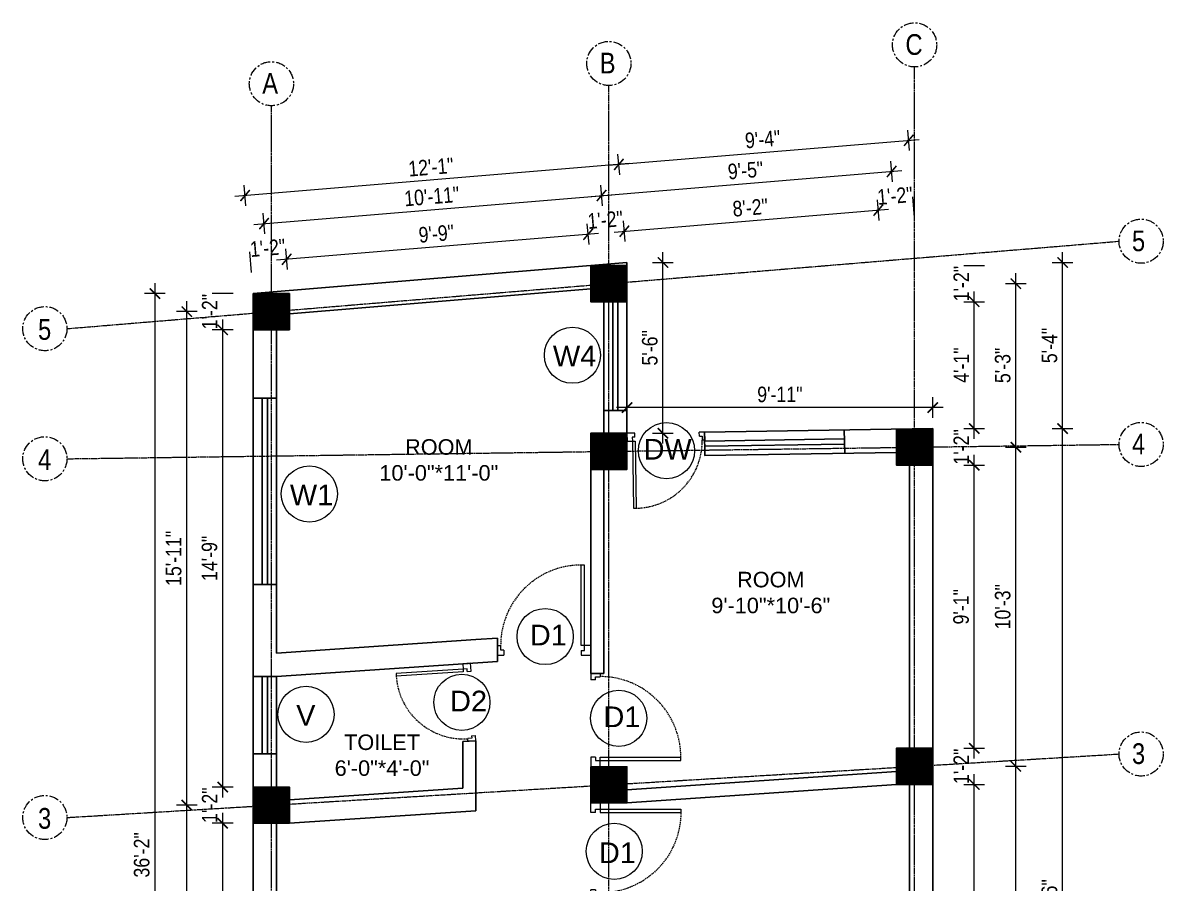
# Model space of a CAD drawing. Header units: inches. Extents: x -10117506 to -5032697, y -6529230 to -3253155.
# Drawn here: x -5058073.2 to -5057632.5, y -3253729.7 to -3253397.1 of the extents above; entities that cross this region are included whole.
import ezdxf

# ---------------------------------------------------------------- set-up
doc = ezdxf.new("R2010")
doc.units = ezdxf.units.IN
doc.header["$LTSCALE"] = 2
doc.header["$MEASUREMENT"] = 0
doc.header["$PDMODE"] = 34
doc.linetypes.add('CENTER', pattern=[2, 1.25, -0.25, 0.25, -0.25])
doc.linetypes.add('HIDDEN', pattern=[0.375, 0.25, -0.125])
doc.layers.get('0').update_dxf_attribs({"linetype": 'CONTINUOUS'})
doc.layers.get('DEFPOINTS').update_dxf_attribs({"color": 141, "linetype": 'CONTINUOUS'})
doc.layers.add('A-Hatch', color=7, linetype='CONTINUOUS')
for name, color, linetype, lineweight in [('Annotate-Lite.w', 177, 'CONTINUOUS', 9), ('Annotations-Bold.w', 177, 'CONTINUOUS', 13), ('DIM 1-100', 4, 'CONTINUOUS', 13), ('Door-Window.w', 4, 'CONTINUOUS', 15), ('TEXT', 181, 'CONTINUOUS', 25)]:
    doc.layers.add(name, color=color, linetype=linetype, lineweight=lineweight)
doc.styles.add('ARAIL', font='ARIALN.TTF')
doc.styles.add('arial.', font='arial.ttf')
doc.styles.add('gaurav', font='arial.ttf')
doc.styles.get("Standard").update_dxf_attribs({"font": 'ARIALN.TTF'})
doc.dimstyles.new('1 by 96', dxfattribs={"dimtxt": 6, "dimasz": 4, "dimexe": 4, "dimexo": 4, "dimgap": 2, "dimtad": 1, "dimdec": 0, "dimzin": 0, "dimdsep": 46, "dimlunit": 4, "dimtxsty": 'Standard', "dimblk": 'ARCHTICK', "dimcen": 0, "dimdle": 4, "dimadec": 0, "dimazin": 0, "dimtfac": 1, "dimtdec": 0, "dimtix": 1, "dimtofl": 0, "dimtmove": 1, "dimatfit": 3, "dimldrblk": 'ARCHTICK', "dimfxl": 4, "dimfxlon": 1, "dimtolj": 1, "dimtzin": 0, "dimlwd": -1, "dimlwe": -1, "dimarcsym": 0})

# ---------------------------------------------------------------- blocks, each defined once
blk = doc.blocks.new('3-0')
at = {"ltscale": 3}
for p, q in [((11063.05, 10097.68), (11065.97, 10099.9)), ((11065.97, 10099.9), (11066.71, 10098.92)), ((11063.05, 10097.68), (11064.53, 10095.73)), ((11065.99, 10096.84), (11064.53, 10095.73)), ((11065.25, 10097.81), (11066.71, 10098.92)), ((11065.99, 10096.84), (11065.25, 10097.81)), ((11085.5, 10074.13), (11110.32, 10092.96)), ((11086.24, 10073.15), (11111.05, 10091.97)), ((11111.05, 10091.97), (11110.32, 10092.96)), ((11084.04, 10073.02), (11082.57, 10071.91)), ((11084.04, 10073.02), (11084.78, 10072.04)), ((11084.78, 10072.04), (11086.24, 10073.15)), ((11086.24, 10073.15), (11085.5, 10074.13)), ((11087.72, 10071.2), (11086.24, 10073.15)), ((11082.57, 10071.91), (11084.79, 10068.98)), ((11084.79, 10068.98), (11087.72, 10071.2))]:
    blk.add_line(p, q, dxfattribs=at)
at = {"layer": 'Door-Window.w', "color": 9, "linetype": 'HIDDEN', "lineweight": 18}
blk.add_arc((11085.5, 10074.13), 31.16, 37.1906, 127.1465, dxfattribs=at)
blk = doc.blocks.new('_ArchTick')
at = {"color": 0, "linetype": 'ByBlock', "const_width": 0.15}
blk.add_lwpolyline([(-0.5, -0.5), (0.5, 0.5)], dxfattribs=at)
blk = doc.blocks.new('*D2026')
at = {"layer": 'DEFPOINTS', "color": 0, "ltscale": 0.5, "transparency": 16777216}
for p in [(-5057987.33, -3253463.88), (-5057839.75, -3253489.78), (-5057984.18, -3253501.79)]:
    blk.add_point(p, dxfattribs=at)
at = {"layer": 'DIM 1-100', "color": 0, "ltscale": 0.5, "transparency": 16777216}
for p, q in [((-5057842.57, -3253455.86), (-5057843.24, -3253447.89)), ((-5057838.92, -3253451.54), (-5057991.31, -3253464.21)), ((-5057987, -3253467.86), (-5057987.66, -3253459.89))]:
    blk.add_line(p, q, dxfattribs=at)
at = {"layer": 'DIM 1-100', "color": 0, "ltscale": 0.5, "transparency": 16777216, "xscale": 4, "yscale": 4, "zscale": 4}
for p, rotation in [((-5057842.9, -3253451.87), 4.751526985374808), ((-5057987.33, -3253463.88), 184.7515269853748)]:
    blk.add_blockref('_ArchTick', p, dxfattribs=dict(at, rotation=rotation))
at = {"layer": 'DIM 1-100', "color": 0, "ltscale": 0.5, "transparency": 16777216, "insert": (-5057915.53, -3253452.88), "char_height": 6, "attachment_point": 5, "rotation": 4.7515}
blk.add_mtext('\\A1;12\'-1"', dxfattribs=at)
blk = doc.blocks.new('*D2027')
at = {"layer": 'DEFPOINTS', "color": 0, "ltscale": 0.5, "transparency": 16777216}
for p in [(-5057840.76, -3253477.7), (-5057839.75, -3253489.78), (-5057853.75, -3253490.95)]:
    blk.add_point(p, dxfattribs=at)
at = {"layer": 'DIM 1-100', "color": 0, "ltscale": 0.5, "transparency": 16777216}
for p, q in [((-5057854.43, -3253482.85), (-5057855.09, -3253474.88)), ((-5057840.43, -3253481.69), (-5057841.09, -3253473.72))]:
    blk.add_line(p, q, dxfattribs=at)
at = {"layer": 'DIM 1-100', "color": 0, "ltscale": 0.5, "transparency": 16777216, "insert": (-5057848.17, -3253473.29), "char_height": 6, "attachment_point": 5, "rotation": 4.7515}
blk.add_mtext('\\A1;1\'-2"', dxfattribs=at)
blk = doc.blocks.new('*D2028')
at = {"layer": 'DEFPOINTS', "color": 0, "ltscale": 0.5, "transparency": 16777216}
for p in [(-5057971.28, -3253488.55), (-5057853.75, -3253490.95), (-5057970.18, -3253501.79)]:
    blk.add_point(p, dxfattribs=at)
at = {"layer": 'DIM 1-100', "color": 0, "ltscale": 0.5, "transparency": 16777216}
for p, q in [((-5057854.43, -3253482.85), (-5057855.09, -3253474.88)), ((-5057850.77, -3253478.53), (-5057975.26, -3253488.88)), ((-5057970.95, -3253492.54), (-5057971.61, -3253484.56))]:
    blk.add_line(p, q, dxfattribs=at)
at = {"layer": 'DIM 1-100', "color": 0, "ltscale": 0.5, "transparency": 16777216, "xscale": 4, "yscale": 4, "zscale": 4}
for p, rotation in [((-5057854.76, -3253478.87), 4.751526985445791), ((-5057971.28, -3253488.55), 184.7515269854458)]:
    blk.add_blockref('_ArchTick', p, dxfattribs=dict(at, rotation=rotation))
at = {"layer": 'DIM 1-100', "color": 0, "ltscale": 0.5, "transparency": 16777216, "insert": (-5057913.44, -3253478.66), "char_height": 6, "attachment_point": 5, "rotation": 4.7515}
blk.add_mtext('\\A1;9\'-9"', dxfattribs=at)
blk = doc.blocks.new('*D2029')
at = {"layer": 'DEFPOINTS', "color": 0, "ltscale": 0.5, "transparency": 16777216}
for p in [(-5057985.18, -3253489.71), (-5057984.18, -3253501.79), (-5057970.18, -3253501.79)]:
    blk.add_point(p, dxfattribs=at)
at = {"layer": 'DIM 1-100', "color": 0, "ltscale": 0.5, "transparency": 16777216}
for p, q in [((-5057970.95, -3253492.54), (-5057971.61, -3253484.56)), ((-5057984.85, -3253493.69), (-5057985.51, -3253485.72))]:
    blk.add_line(p, q, dxfattribs=at)
at = {"layer": 'DIM 1-100', "color": 0, "ltscale": 0.5, "transparency": 16777216, "insert": (-5057978.64, -3253484.13), "char_height": 6, "attachment_point": 5, "rotation": 4.7515}
blk.add_mtext('\\A1;1\'-2"', dxfattribs=at)
blk = doc.blocks.new('*D2030')
at = {"layer": 'DEFPOINTS', "color": 0, "ltscale": 0.5, "transparency": 16777216}
for p in [(-5057849.58, -3253463.9), (-5057846.75, -3253497.95), (-5057977.18, -3253508.79)]:
    blk.add_point(p, dxfattribs=at)
at = {"layer": 'DIM 1-100', "color": 0, "ltscale": 0.5, "transparency": 16777216}
for p, q in [((-5057849.25, -3253467.89), (-5057849.91, -3253459.91)), ((-5057983.99, -3253475.07), (-5057845.6, -3253463.57)), ((-5057979.68, -3253478.73), (-5057980.34, -3253470.75))]:
    blk.add_line(p, q, dxfattribs=at)
at = {"layer": 'DIM 1-100', "color": 0, "ltscale": 0.5, "transparency": 16777216, "xscale": 4, "yscale": 4, "zscale": 4}
for p, rotation in [((-5057849.58, -3253463.9), 4.751526985461142), ((-5057980.01, -3253474.74), 184.7515269854611)]:
    blk.add_blockref('_ArchTick', p, dxfattribs=dict(at, rotation=rotation))
at = {"layer": 'DIM 1-100', "color": 0, "ltscale": 0.5, "transparency": 16777216, "insert": (-5057915.21, -3253464.27), "char_height": 6, "attachment_point": 5, "rotation": 4.7515}
blk.add_mtext('\\A1;10\'-11"', dxfattribs=at)
blk = doc.blocks.new('*D2031')
at = {"layer": 'DEFPOINTS', "color": 0, "ltscale": 0.5, "transparency": 16777216}
for p in [(-5057984.18, -3253501.79), (-5057996.01, -3253515.79), (-5057984.18, -3253515.79)]:
    blk.add_point(p, dxfattribs=at)
at = {"layer": 'DIM 1-100', "color": 0, "ltscale": 0.5, "transparency": 16777216}
for p, q in [((-5057992.01, -3253501.79), (-5058000.01, -3253501.79)), ((-5057992.01, -3253515.79), (-5058000.01, -3253515.79))]:
    blk.add_line(p, q, dxfattribs=at)
at = {"layer": 'DIM 1-100', "color": 0, "ltscale": 0.5, "transparency": 16777216, "insert": (-5058001.02, -3253508.79), "char_height": 6, "attachment_point": 5, "rotation": 90}
blk.add_mtext('\\A1;1\'-2"', dxfattribs=at)
blk = doc.blocks.new('*D2032')
at = {"layer": 'DEFPOINTS', "color": 0, "ltscale": 0.5, "transparency": 16777216}
for p in [(-5057984.18, -3253515.79), (-5057996.01, -3253692.58), (-5057984.18, -3253692.58)]:
    blk.add_point(p, dxfattribs=at)
at = {"layer": 'DIM 1-100', "color": 0, "ltscale": 0.5, "transparency": 16777216}
for p, q in [((-5057996.01, -3253511.79), (-5057996.01, -3253696.58)), ((-5057992.01, -3253515.79), (-5058000.01, -3253515.79)), ((-5057992.01, -3253692.58), (-5058000.01, -3253692.58))]:
    blk.add_line(p, q, dxfattribs=at)
at = {"layer": 'DIM 1-100', "color": 0, "ltscale": 0.5, "transparency": 16777216, "xscale": 4, "yscale": 4, "zscale": 4}
for p, rotation in [((-5057996.01, -3253515.79), 90), ((-5057996.01, -3253692.58), 270)]:
    blk.add_blockref('_ArchTick', p, dxfattribs=dict(at, rotation=rotation))
at = {"layer": 'DIM 1-100', "color": 0, "ltscale": 0.5, "transparency": 16777216, "insert": (-5058001.07, -3253604.18), "char_height": 6, "attachment_point": 5, "rotation": 90}
blk.add_mtext('\\A1;14\'-9"', dxfattribs=at)
blk = doc.blocks.new('*D2033')
at = {"layer": 'DEFPOINTS', "color": 0, "ltscale": 0.5, "transparency": 16777216}
for p in [(-5057984.18, -3253692.58), (-5057996.01, -3253706.58), (-5057984.18, -3253706.58)]:
    blk.add_point(p, dxfattribs=at)
at = {"layer": 'DIM 1-100', "color": 0, "ltscale": 0.5, "transparency": 16777216}
for p, q in [((-5057992.01, -3253692.58), (-5058000.01, -3253692.58)), ((-5057992.01, -3253706.58), (-5058000.01, -3253706.58))]:
    blk.add_line(p, q, dxfattribs=at)
at = {"layer": 'DIM 1-100', "color": 0, "ltscale": 0.5, "transparency": 16777216, "insert": (-5058001.02, -3253699.58), "char_height": 6, "attachment_point": 5, "rotation": 90}
blk.add_mtext('\\A1;1\'-2"', dxfattribs=at)
blk = doc.blocks.new('*D2034')
at = {"layer": 'DEFPOINTS', "color": 0, "ltscale": 0.5, "transparency": 16777216}
for p in [(-5057984.18, -3253706.58), (-5057996.01, -3253827.83), (-5057984.18, -3253827.83)]:
    blk.add_point(p, dxfattribs=at)
at = {"layer": 'DIM 1-100', "color": 0, "ltscale": 0.5, "transparency": 16777216}
for p, q in [((-5057996.01, -3253702.58), (-5057996.01, -3253831.83)), ((-5057992.01, -3253706.58), (-5058000.01, -3253706.58)), ((-5057992.01, -3253827.83), (-5058000.01, -3253827.83))]:
    blk.add_line(p, q, dxfattribs=at)
at = {"layer": 'DIM 1-100', "color": 0, "ltscale": 0.5, "transparency": 16777216, "xscale": 4, "yscale": 4, "zscale": 4}
for p, rotation in [((-5057996.01, -3253706.58), 90), ((-5057996.01, -3253827.83), 270)]:
    blk.add_blockref('_ArchTick', p, dxfattribs=dict(at, rotation=rotation))
at = {"layer": 'DIM 1-100', "color": 0, "ltscale": 0.5, "transparency": 16777216, "insert": (-5058001.07, -3253767.2), "char_height": 6, "attachment_point": 5, "rotation": 90}
blk.add_mtext('\\A1;10\'-1"', dxfattribs=at)
blk = doc.blocks.new('*D2039')
at = {"layer": 'DEFPOINTS', "color": 0, "ltscale": 0.5, "transparency": 16777216}
for p in [(-5058009.88, -3253699.58), (-5057977.18, -3253699.58), (-5057977.18, -3253834.83)]:
    blk.add_point(p, dxfattribs=at)
at = {"layer": 'DIM 1-100', "color": 0, "ltscale": 0.5, "transparency": 16777216}
for p, q in [((-5058009.88, -3253838.83), (-5058009.88, -3253695.58)), ((-5058005.88, -3253699.58), (-5058013.88, -3253699.58)), ((-5058005.88, -3253834.83), (-5058013.88, -3253834.83))]:
    blk.add_line(p, q, dxfattribs=at)
at = {"layer": 'DIM 1-100', "color": 0, "ltscale": 0.5, "transparency": 16777216, "xscale": 4, "yscale": 4, "zscale": 4}
for p, rotation in [((-5058009.88, -3253699.58), 90), ((-5058009.88, -3253834.83), 270)]:
    blk.add_blockref('_ArchTick', p, dxfattribs=dict(at, rotation=rotation))
at = {"layer": 'DIM 1-100', "color": 0, "ltscale": 0.5, "transparency": 16777216, "insert": (-5058014.94, -3253767.2), "char_height": 6, "attachment_point": 5, "rotation": 90}
blk.add_mtext('\\A1;11\'-3"', dxfattribs=at)
blk = doc.blocks.new('*D2040')
at = {"layer": 'DEFPOINTS', "color": 0, "ltscale": 0.5, "transparency": 16777216}
for p in [(-5058009.88, -3253508.79), (-5057977.18, -3253508.79), (-5057977.18, -3253699.58)]:
    blk.add_point(p, dxfattribs=at)
at = {"layer": 'DIM 1-100', "color": 0, "ltscale": 0.5, "transparency": 16777216}
for p, q in [((-5058009.88, -3253703.58), (-5058009.88, -3253504.79)), ((-5058005.88, -3253508.79), (-5058013.88, -3253508.79)), ((-5058005.88, -3253699.58), (-5058013.88, -3253699.58))]:
    blk.add_line(p, q, dxfattribs=at)
at = {"layer": 'DIM 1-100', "color": 0, "ltscale": 0.5, "transparency": 16777216, "xscale": 4, "yscale": 4, "zscale": 4}
for p, rotation in [((-5058009.88, -3253508.79), 90), ((-5058009.88, -3253699.58), 270)]:
    blk.add_blockref('_ArchTick', p, dxfattribs=dict(at, rotation=rotation))
at = {"layer": 'DIM 1-100', "color": 0, "ltscale": 0.5, "transparency": 16777216, "insert": (-5058014.94, -3253604.18), "char_height": 6, "attachment_point": 5, "rotation": 90}
blk.add_mtext('\\A1;15\'-11"', dxfattribs=at)
blk = doc.blocks.new('*D2041')
at = {"layer": 'DEFPOINTS', "color": 0, "ltscale": 0.5, "transparency": 16777216}
for p in [(-5057984.18, -3253501.79), (-5058022.22, -3253935.84), (-5057984.18, -3253935.84)]:
    blk.add_point(p, dxfattribs=at)
at = {"layer": 'DIM 1-100', "color": 0, "ltscale": 0.5, "transparency": 16777216}
for p, q in [((-5058022.22, -3253497.79), (-5058022.22, -3253939.84)), ((-5058018.22, -3253501.79), (-5058026.22, -3253501.79)), ((-5058018.22, -3253935.84), (-5058026.22, -3253935.84))]:
    blk.add_line(p, q, dxfattribs=at)
at = {"layer": 'DIM 1-100', "color": 0, "ltscale": 0.5, "transparency": 16777216, "xscale": 4, "yscale": 4, "zscale": 4}
for p, rotation in [((-5058022.22, -3253501.79), 90), ((-5058022.22, -3253935.84), 270)]:
    blk.add_blockref('_ArchTick', p, dxfattribs=dict(at, rotation=rotation))
at = {"layer": 'DIM 1-100', "color": 0, "ltscale": 0.5, "transparency": 16777216, "insert": (-5058027.28, -3253718.81), "char_height": 6, "attachment_point": 5, "rotation": 90}
blk.add_mtext('\\A1;36\'-2"', dxfattribs=at)
blk = doc.blocks.new('*D2053')
at = {"layer": 'DEFPOINTS', "color": 0, "ltscale": 0.5, "transparency": 16777216}
for p in [(-5057721.61, -3253691.56), (-5057705.55, -3253691.56), (-5057721.59, -3253812.81)]:
    blk.add_point(p, dxfattribs=at)
at = {"layer": 'DIM 1-100', "color": 0, "ltscale": 0.5, "transparency": 16777216}
for p, q in [((-5057705.55, -3253816.81), (-5057705.55, -3253687.56)), ((-5057709.55, -3253691.56), (-5057701.55, -3253691.56)), ((-5057709.55, -3253812.81), (-5057701.55, -3253812.81))]:
    blk.add_line(p, q, dxfattribs=at)
at = {"layer": 'DIM 1-100', "color": 0, "ltscale": 0.5, "transparency": 16777216, "xscale": 4, "yscale": 4, "zscale": 4}
for p, rotation in [((-5057705.55, -3253691.56), 90), ((-5057705.55, -3253812.81), 270)]:
    blk.add_blockref('_ArchTick', p, dxfattribs=dict(at, rotation=rotation))
at = {"layer": 'DIM 1-100', "color": 0, "ltscale": 0.5, "transparency": 16777216, "insert": (-5057710.61, -3253752.19), "char_height": 6, "attachment_point": 5, "rotation": 90}
blk.add_mtext('\\A1;10\'-1"', dxfattribs=at)
blk = doc.blocks.new('*D2054')
at = {"layer": 'DEFPOINTS', "color": 0, "ltscale": 0.5, "transparency": 16777216}
for p in [(-5057721.59, -3253677.56), (-5057705.55, -3253677.56), (-5057721.61, -3253691.56)]:
    blk.add_point(p, dxfattribs=at)
at = {"layer": 'DIM 1-100', "color": 0, "ltscale": 0.5, "transparency": 16777216}
for p, q in [((-5057709.55, -3253677.56), (-5057701.55, -3253677.56)), ((-5057709.55, -3253691.56), (-5057701.55, -3253691.56))]:
    blk.add_line(p, q, dxfattribs=at)
at = {"layer": 'DIM 1-100', "color": 0, "ltscale": 0.5, "transparency": 16777216, "insert": (-5057710.56, -3253684.56), "char_height": 6, "attachment_point": 5, "rotation": 90}
blk.add_mtext('\\A1;1\'-2"', dxfattribs=at)
blk = doc.blocks.new('*D2055')
at = {"layer": 'DEFPOINTS', "color": 0, "ltscale": 0.5, "transparency": 16777216}
for p in [(-5057721.59, -3253568.19), (-5057705.55, -3253568.19), (-5057721.59, -3253677.56)]:
    blk.add_point(p, dxfattribs=at)
at = {"layer": 'DIM 1-100', "color": 0, "ltscale": 0.5, "transparency": 16777216}
for p, q in [((-5057705.55, -3253681.56), (-5057705.55, -3253564.19)), ((-5057709.55, -3253568.19), (-5057701.55, -3253568.19)), ((-5057709.55, -3253677.56), (-5057701.55, -3253677.56))]:
    blk.add_line(p, q, dxfattribs=at)
at = {"layer": 'DIM 1-100', "color": 0, "ltscale": 0.5, "transparency": 16777216, "xscale": 4, "yscale": 4, "zscale": 4}
for p, rotation in [((-5057705.55, -3253568.19), 90), ((-5057705.55, -3253677.56), 270)]:
    blk.add_blockref('_ArchTick', p, dxfattribs=dict(at, rotation=rotation))
at = {"layer": 'DIM 1-100', "color": 0, "ltscale": 0.5, "transparency": 16777216, "insert": (-5057710.61, -3253622.88), "char_height": 6, "attachment_point": 5, "rotation": 90}
blk.add_mtext('\\A1;9\'-1"', dxfattribs=at)
blk = doc.blocks.new('*D2056')
at = {"layer": 'DEFPOINTS', "color": 0, "ltscale": 0.5, "transparency": 16777216}
for p in [(-5057721.81, -3253553.98), (-5057705.55, -3253553.98), (-5057721.59, -3253568.19)]:
    blk.add_point(p, dxfattribs=at)
at = {"layer": 'DIM 1-100', "color": 0, "ltscale": 0.5, "transparency": 16777216}
for p, q in [((-5057709.55, -3253553.98), (-5057701.55, -3253553.98)), ((-5057709.55, -3253568.19), (-5057701.55, -3253568.19))]:
    blk.add_line(p, q, dxfattribs=at)
at = {"layer": 'DIM 1-100', "color": 0, "ltscale": 0.5, "transparency": 16777216, "insert": (-5057710.56, -3253561.09), "char_height": 6, "attachment_point": 5, "rotation": 90}
blk.add_mtext('\\A1;1\'-2"', dxfattribs=at)
blk = doc.blocks.new('*D2057')
at = {"layer": 'DEFPOINTS', "color": 0, "ltscale": 0.5, "transparency": 16777216}
for p in [(-5057839.75, -3253504.95), (-5057705.55, -3253504.95), (-5057721.81, -3253553.98)]:
    blk.add_point(p, dxfattribs=at)
at = {"layer": 'DIM 1-100', "color": 0, "ltscale": 0.5, "transparency": 16777216}
for p, q in [((-5057705.55, -3253557.98), (-5057705.55, -3253500.95)), ((-5057709.55, -3253504.95), (-5057701.55, -3253504.95)), ((-5057709.55, -3253553.98), (-5057701.55, -3253553.98))]:
    blk.add_line(p, q, dxfattribs=at)
at = {"layer": 'DIM 1-100', "color": 0, "ltscale": 0.5, "transparency": 16777216, "xscale": 4, "yscale": 4, "zscale": 4}
for p, rotation in [((-5057705.55, -3253504.95), 90), ((-5057705.55, -3253553.98), 270)]:
    blk.add_blockref('_ArchTick', p, dxfattribs=dict(at, rotation=rotation))
at = {"layer": 'DIM 1-100', "color": 0, "ltscale": 0.5, "transparency": 16777216, "insert": (-5057710.56, -3253529.46), "char_height": 6, "attachment_point": 5, "rotation": 90}
blk.add_mtext('\\A1;4\'-1"', dxfattribs=at)
blk = doc.blocks.new('*D2058')
at = {"layer": 'DEFPOINTS', "color": 0, "ltscale": 0.5, "transparency": 16777216}
for p in [(-5057839.75, -3253490.95), (-5057705.55, -3253490.95), (-5057839.75, -3253504.95)]:
    blk.add_point(p, dxfattribs=at)
at = {"layer": 'DIM 1-100', "color": 0, "ltscale": 0.5, "transparency": 16777216}
for p, q in [((-5057709.55, -3253490.95), (-5057701.55, -3253490.95)), ((-5057709.55, -3253504.95), (-5057701.55, -3253504.95))]:
    blk.add_line(p, q, dxfattribs=at)
at = {"layer": 'DIM 1-100', "color": 0, "ltscale": 0.5, "transparency": 16777216, "insert": (-5057710.56, -3253497.95), "char_height": 6, "attachment_point": 5, "rotation": 90}
blk.add_mtext('\\A1;1\'-2"', dxfattribs=at)
blk = doc.blocks.new('*D2060')
at = {"layer": 'DEFPOINTS', "color": 0, "ltscale": 0.5, "transparency": 16777216}
for p in [(-5057728.61, -3253684.56), (-5057689.47, -3253684.56), (-5057728.59, -3253819.81)]:
    blk.add_point(p, dxfattribs=at)
at = {"layer": 'DIM 1-100', "color": 0, "ltscale": 0.5, "transparency": 16777216}
for p, q in [((-5057689.47, -3253823.81), (-5057689.47, -3253680.56)), ((-5057693.47, -3253684.56), (-5057685.47, -3253684.56)), ((-5057693.47, -3253819.81), (-5057685.47, -3253819.81))]:
    blk.add_line(p, q, dxfattribs=at)
at = {"layer": 'DIM 1-100', "color": 0, "ltscale": 0.5, "transparency": 16777216, "xscale": 4, "yscale": 4, "zscale": 4}
for p, rotation in [((-5057689.47, -3253684.56), 90), ((-5057689.47, -3253819.81), 270)]:
    blk.add_blockref('_ArchTick', p, dxfattribs=dict(at, rotation=rotation))
at = {"layer": 'DIM 1-100', "color": 0, "ltscale": 0.5, "transparency": 16777216, "insert": (-5057694.53, -3253752.19), "char_height": 6, "attachment_point": 5, "rotation": 90}
blk.add_mtext('\\A1;11\'-3"', dxfattribs=at)
blk = doc.blocks.new('*D2061')
at = {"layer": 'DEFPOINTS', "color": 0, "ltscale": 0.5, "transparency": 16777216}
for p in [(-5057728.59, -3253561.19), (-5057689.47, -3253561.19), (-5057728.61, -3253684.56)]:
    blk.add_point(p, dxfattribs=at)
at = {"layer": 'DIM 1-100', "color": 0, "ltscale": 0.5, "transparency": 16777216}
for p, q in [((-5057689.47, -3253688.56), (-5057689.47, -3253557.19)), ((-5057693.47, -3253561.19), (-5057685.47, -3253561.19)), ((-5057693.47, -3253684.56), (-5057685.47, -3253684.56))]:
    blk.add_line(p, q, dxfattribs=at)
at = {"layer": 'DIM 1-100', "color": 0, "ltscale": 0.5, "transparency": 16777216, "xscale": 4, "yscale": 4, "zscale": 4}
for p, rotation in [((-5057689.47, -3253561.19), 90), ((-5057689.47, -3253684.56), 270)]:
    blk.add_blockref('_ArchTick', p, dxfattribs=dict(at, rotation=rotation))
at = {"layer": 'DIM 1-100', "color": 0, "ltscale": 0.5, "transparency": 16777216, "insert": (-5057694.53, -3253622.88), "char_height": 6, "attachment_point": 5, "rotation": 90}
blk.add_mtext('\\A1;10\'-3"', dxfattribs=at)
blk = doc.blocks.new('*D2062')
at = {"layer": 'DEFPOINTS', "color": 0, "ltscale": 0.5, "transparency": 16777216}
for p in [(-5057846.75, -3253497.95), (-5057689.47, -3253497.95), (-5057728.59, -3253561.19)]:
    blk.add_point(p, dxfattribs=at)
at = {"layer": 'DIM 1-100', "color": 0, "ltscale": 0.5, "transparency": 16777216}
for p, q in [((-5057689.47, -3253565.19), (-5057689.47, -3253493.95)), ((-5057693.47, -3253497.95), (-5057685.47, -3253497.95)), ((-5057693.47, -3253561.19), (-5057685.47, -3253561.19))]:
    blk.add_line(p, q, dxfattribs=at)
at = {"layer": 'DIM 1-100', "color": 0, "ltscale": 0.5, "transparency": 16777216, "xscale": 4, "yscale": 4, "zscale": 4}
for p, rotation in [((-5057689.47, -3253497.95), 90), ((-5057689.47, -3253561.19), 270)]:
    blk.add_blockref('_ArchTick', p, dxfattribs=dict(at, rotation=rotation))
at = {"layer": 'DIM 1-100', "color": 0, "ltscale": 0.5, "transparency": 16777216, "insert": (-5057694.53, -3253529.57), "char_height": 6, "attachment_point": 5, "rotation": 90}
blk.add_mtext('\\A1;5\'-3"', dxfattribs=at)
blk = doc.blocks.new('*D2063')
at = {"layer": 'DEFPOINTS', "color": 0, "ltscale": 0.5, "transparency": 16777216}
for p in [(-5057721.59, -3253553.98), (-5057671.39, -3253553.98), (-5057721.59, -3253919.98)]:
    blk.add_point(p, dxfattribs=at)
at = {"layer": 'DIM 1-100', "color": 0, "ltscale": 0.5, "transparency": 16777216}
for p, q in [((-5057671.39, -3253923.98), (-5057671.39, -3253549.98)), ((-5057675.39, -3253553.98), (-5057667.39, -3253553.98)), ((-5057675.39, -3253919.98), (-5057667.39, -3253919.98))]:
    blk.add_line(p, q, dxfattribs=at)
at = {"layer": 'DIM 1-100', "color": 0, "ltscale": 0.5, "transparency": 16777216, "xscale": 4, "yscale": 4, "zscale": 4}
for p, rotation in [((-5057671.39, -3253553.98), 90), ((-5057671.39, -3253919.98), 270)]:
    blk.add_blockref('_ArchTick', p, dxfattribs=dict(at, rotation=rotation))
at = {"layer": 'DIM 1-100', "color": 0, "ltscale": 0.5, "transparency": 16777216, "insert": (-5057676.46, -3253736.98), "char_height": 6, "attachment_point": 5, "rotation": 90}
blk.add_mtext('\\A1;30\'-6"', dxfattribs=at)
blk = doc.blocks.new('*D2064')
at = {"layer": 'DEFPOINTS', "color": 0, "ltscale": 0.5, "transparency": 16777216}
for p in [(-5057839.75, -3253489.78), (-5057671.39, -3253489.78), (-5057721.59, -3253553.98)]:
    blk.add_point(p, dxfattribs=at)
at = {"layer": 'DIM 1-100', "color": 0, "ltscale": 0.5, "transparency": 16777216}
for p, q in [((-5057675.39, -3253489.78), (-5057667.39, -3253489.78)), ((-5057671.39, -3253557.98), (-5057671.39, -3253485.78)), ((-5057675.39, -3253553.98), (-5057667.39, -3253553.98))]:
    blk.add_line(p, q, dxfattribs=at)
at = {"layer": 'DIM 1-100', "color": 0, "ltscale": 0.5, "transparency": 16777216, "xscale": 4, "yscale": 4, "zscale": 4}
for p, rotation in [((-5057671.39, -3253489.78), 90), ((-5057671.39, -3253553.98), 270)]:
    blk.add_blockref('_ArchTick', p, dxfattribs=dict(at, rotation=rotation))
at = {"layer": 'DIM 1-100', "color": 0, "ltscale": 0.5, "transparency": 16777216, "insert": (-5057676.44, -3253521.88), "char_height": 6, "attachment_point": 5, "rotation": 90}
blk.add_mtext('\\A1;5\'-4"', dxfattribs=at)
blk = doc.blocks.new('*D2065')
at = {"layer": 'DEFPOINTS', "color": 0, "ltscale": 0.5, "transparency": 16777216}
for p in [(-5057839.75, -3253489.78), (-5057825.84, -3253489.78), (-5057839.75, -3253555.8)]:
    blk.add_point(p, dxfattribs=at)
at = {"layer": 'DIM 1-100', "color": 0, "ltscale": 0.5, "transparency": 16777216}
for p, q in [((-5057829.84, -3253489.78), (-5057821.84, -3253489.78)), ((-5057825.84, -3253559.8), (-5057825.84, -3253485.78)), ((-5057829.84, -3253555.8), (-5057821.84, -3253555.8))]:
    blk.add_line(p, q, dxfattribs=at)
at = {"layer": 'DIM 1-100', "color": 0, "ltscale": 0.5, "transparency": 16777216, "xscale": 4, "yscale": 4, "zscale": 4}
for p, rotation in [((-5057825.84, -3253489.78), 90), ((-5057825.84, -3253555.8), 270)]:
    blk.add_blockref('_ArchTick', p, dxfattribs=dict(at, rotation=rotation))
at = {"layer": 'DIM 1-100', "color": 0, "ltscale": 0.5, "transparency": 16777216, "insert": (-5057830.91, -3253522.79), "char_height": 6, "attachment_point": 5, "rotation": 90}
blk.add_mtext('\\A1;5\'-6"', dxfattribs=at)
blk = doc.blocks.new('*D2066')
at = {"layer": 'DEFPOINTS', "color": 0, "ltscale": 0.5, "transparency": 16777216}
for p in [(-5057839.75, -3253545.88), (-5057839.75, -3253555.8), (-5057721.59, -3253553.98)]:
    blk.add_point(p, dxfattribs=at)
at = {"layer": 'DIM 1-100', "color": 0, "ltscale": 0.5, "transparency": 16777216}
for p, q in [((-5057839.75, -3253549.88), (-5057839.75, -3253541.88)), ((-5057721.59, -3253549.88), (-5057721.59, -3253541.88)), ((-5057717.59, -3253545.88), (-5057843.75, -3253545.88))]:
    blk.add_line(p, q, dxfattribs=at)
at = {"layer": 'DIM 1-100', "color": 0, "ltscale": 0.5, "transparency": 16777216, "xscale": 4, "yscale": 4, "zscale": 4, "rotation": 180}
blk.add_blockref('_ArchTick', (-5057839.75, -3253545.88), dxfattribs=at)
at = {"layer": 'DIM 1-100', "color": 0, "ltscale": 0.5, "transparency": 16777216, "xscale": 4, "yscale": 4, "zscale": 4}
blk.add_blockref('_ArchTick', (-5057721.59, -3253545.88), dxfattribs=at)
at = {"layer": 'DIM 1-100', "color": 0, "ltscale": 0.5, "transparency": 16777216, "insert": (-5057780.67, -3253540.82), "char_height": 6, "attachment_point": 5}
blk.add_mtext('\\A1;9\'-11"', dxfattribs=at)
blk = doc.blocks.new('*D2067')
at = {"layer": 'DEFPOINTS', "color": 0, "ltscale": 0.5, "transparency": 16777216}
for p in [(-5057742.63, -3253469.55), (-5057839.75, -3253489.78), (-5057735.59, -3253554.19)]:
    blk.add_point(p, dxfattribs=at)
at = {"layer": 'DIM 1-100', "color": 0, "ltscale": 0.5, "transparency": 16777216}
for p, q in [((-5057742.3, -3253473.53), (-5057742.96, -3253465.56)), ((-5057844.74, -3253478.03), (-5057738.64, -3253469.21)), ((-5057840.43, -3253481.69), (-5057841.09, -3253473.72))]:
    blk.add_line(p, q, dxfattribs=at)
at = {"layer": 'DIM 1-100', "color": 0, "ltscale": 0.5, "transparency": 16777216, "xscale": 4, "yscale": 4, "zscale": 4}
for p, rotation in [((-5057742.63, -3253469.55), 4.751526985445799), ((-5057840.76, -3253477.7), 184.7515269854458)]:
    blk.add_blockref('_ArchTick', p, dxfattribs=dict(at, rotation=rotation))
at = {"layer": 'DIM 1-100', "color": 0, "ltscale": 0.5, "transparency": 16777216, "insert": (-5057792.11, -3253468.58), "char_height": 6, "attachment_point": 5, "rotation": 4.7515}
blk.add_mtext('\\A1;8\'-2"', dxfattribs=at)
blk = doc.blocks.new('*D2068')
at = {"layer": 'DEFPOINTS', "color": 0, "ltscale": 0.5, "transparency": 16777216}
for p in [(-5057728.92, -3253468.41), (-5057735.59, -3253554.19), (-5057721.81, -3253553.98)]:
    blk.add_point(p, dxfattribs=at)
at = {"layer": 'DIM 1-100', "color": 0, "ltscale": 0.5, "transparency": 16777216}
for p, q in [((-5057742.3, -3253473.53), (-5057742.96, -3253465.56)), ((-5057728.59, -3253472.39), (-5057729.26, -3253464.42))]:
    blk.add_line(p, q, dxfattribs=at)
at = {"layer": 'DIM 1-100', "color": 0, "ltscale": 0.5, "transparency": 16777216, "insert": (-5057736.19, -3253463.98), "char_height": 6, "attachment_point": 5, "rotation": 4.7515}
blk.add_mtext('\\A1;1\'-2"', dxfattribs=at)
blk = doc.blocks.new('*D2069')
at = {"layer": 'DEFPOINTS', "color": 0, "ltscale": 0.5, "transparency": 16777216}
for p in [(-5057737.45, -3253454.58), (-5057846.75, -3253497.95), (-5057728.59, -3253561.19)]:
    blk.add_point(p, dxfattribs=at)
at = {"layer": 'DIM 1-100', "color": 0, "ltscale": 0.5, "transparency": 16777216}
for p, q in [((-5057853.57, -3253464.23), (-5057733.47, -3253454.25)), ((-5057737.12, -3253458.57), (-5057737.78, -3253450.59)), ((-5057849.25, -3253467.89), (-5057849.91, -3253459.91))]:
    blk.add_line(p, q, dxfattribs=at)
at = {"layer": 'DIM 1-100', "color": 0, "ltscale": 0.5, "transparency": 16777216, "xscale": 4, "yscale": 4, "zscale": 4}
for p, rotation in [((-5057737.45, -3253454.58), 4.751526985445799), ((-5057849.58, -3253463.9), 184.7515269854458)]:
    blk.add_blockref('_ArchTick', p, dxfattribs=dict(at, rotation=rotation))
at = {"layer": 'DIM 1-100', "color": 0, "ltscale": 0.5, "transparency": 16777216, "insert": (-5057793.94, -3253454.19), "char_height": 6, "attachment_point": 5, "rotation": 4.7515}
blk.add_mtext('\\A1;9\'-5"', dxfattribs=at)
blk = doc.blocks.new('*D2070')
at = {"layer": 'DEFPOINTS', "color": 0, "ltscale": 0.5, "transparency": 16777216}
for p in [(-5057730.87, -3253442.56), (-5057839.75, -3253489.78), (-5057721.59, -3253554.19)]:
    blk.add_point(p, dxfattribs=at)
at = {"layer": 'DIM 1-100', "color": 0, "ltscale": 0.5, "transparency": 16777216}
for p, q in [((-5057730.54, -3253446.55), (-5057731.2, -3253438.57)), ((-5057846.89, -3253452.2), (-5057726.88, -3253442.23)), ((-5057842.57, -3253455.86), (-5057843.24, -3253447.89))]:
    blk.add_line(p, q, dxfattribs=at)
at = {"layer": 'DIM 1-100', "color": 0, "ltscale": 0.5, "transparency": 16777216, "xscale": 4, "yscale": 4, "zscale": 4}
for p, rotation in [((-5057730.87, -3253442.56), 4.751526985367914), ((-5057842.9, -3253451.87), 184.7515269853679)]:
    blk.add_blockref('_ArchTick', p, dxfattribs=dict(at, rotation=rotation))
at = {"layer": 'DIM 1-100', "color": 0, "ltscale": 0.5, "transparency": 16777216, "insert": (-5057787.31, -3253442.17), "char_height": 6, "attachment_point": 5, "rotation": 4.7515}
blk.add_mtext('\\A1;9\'-4"', dxfattribs=at)

msp = doc.modelspace()

# ---------------------------------------------------------------- hatches: boundary and pattern name
at = {"layer": 'A-Hatch', "ltscale": 0.5}
h = msp.add_hatch(dxfattribs=at)
h.set_pattern_fill('ANSI31', color=256)
h.set_pattern_definition([(45, (33449.96, 4894.74937), (-0.0883883476483, 0.0883883476483), [])])
h.paths.add_polyline_path([(-5057839.75, -3253490.95), (-5057853.75, -3253490.95), (-5057853.75, -3253504.95), (-5057839.75, -3253504.95)])
h = msp.add_hatch(dxfattribs=at)
h.set_pattern_fill('ANSI31', color=256)
h.set_pattern_definition([(45, (33319.53587, 4883.90846), (-0.0883883476483, 0.0883883476483), [])])
h.paths.add_polyline_path([(-5057970.18, -3253501.79), (-5057984.18, -3253501.79), (-5057984.18, -3253515.79), (-5057970.18, -3253515.79)])
h = msp.add_hatch(dxfattribs=at)
h.set_pattern_fill('ANSI31', color=256)
h.set_pattern_definition([(45, (33449.96, 4829.89267), (-0.0883883476483, 0.0883883476483), [])])
h.paths.add_polyline_path([(-5057839.75, -3253555.8), (-5057853.75, -3253555.8), (-5057853.75, -3253569.8), (-5057839.75, -3253569.8)])
h = msp.add_hatch(dxfattribs=at)
h.set_pattern_fill('ANSI31', color=256)
h.set_pattern_definition([(45, (33568.12134, 4831.5046), (-0.0883883476483, 0.0883883476483), [])])
h.paths.add_polyline_path([(-5057721.59, -3253554.19), (-5057735.59, -3253554.19), (-5057735.59, -3253568.19), (-5057721.59, -3253568.19)])
h = msp.add_hatch(dxfattribs=at)
h.set_pattern_fill('ANSI31', color=256)
h.set_pattern_definition([(45, (33568.1058, 4708.13357), (-0.0883883476483, 0.0883883476483), [])])
h.paths.add_polyline_path([(-5057721.61, -3253677.56), (-5057735.61, -3253677.56), (-5057735.61, -3253691.56), (-5057721.61, -3253691.56)])
h = msp.add_hatch(dxfattribs=at)
h.set_pattern_fill('ANSI31', color=256)
h.set_pattern_definition([(45, (33449.96, 4700.99618), (-0.0883883476483, 0.0883883476483), [])])
h.paths.add_polyline_path([(-5057839.75, -3253684.7), (-5057853.75, -3253684.7), (-5057853.75, -3253698.7), (-5057839.75, -3253698.7)])
h = msp.add_hatch(dxfattribs=at)
h.set_pattern_fill('ANSI31', color=256)
h.set_pattern_definition([(45, (33319.53587, 4693.11703), (-0.0883883476483, 0.0883883476483), [])])
h.paths.add_polyline_path([(-5057970.18, -3253692.58), (-5057984.18, -3253692.58), (-5057984.18, -3253706.58), (-5057970.18, -3253706.58)])

# ---------------------------------------------------------------- linework, layer by layer
at = {"ltscale": 0.5}
for p, q in [((-5057839.75, -3253489.78), (-5057984.18, -3253501.79)), ((-5057839.75, -3253555.8), (-5057839.75, -3253489.78)), ((-5057984.18, -3253501.79), (-5057984.18, -3253935.84)), ((-5057853.75, -3253499.98), (-5057970.18, -3253509.66)), ((-5057848.75, -3253555.8), (-5057848.75, -3253504.95)), ((-5057848.75, -3253504.95), (-5057839.75, -3253504.95)), ((-5057845.25, -3253546.95), (-5057845.25, -3253504.95)), ((-5057843.25, -3253546.95), (-5057843.25, -3253504.95)), ((-5057975.18, -3253515.79), (-5057975.18, -3253640.77)), ((-5057975.18, -3253542.28), (-5057984.18, -3253542.28)), ((-5057980.68, -3253614.28), (-5057980.68, -3253542.28)), ((-5057978.68, -3253614.28), (-5057978.68, -3253542.28)), ((-5057848.75, -3253546.95), (-5057839.75, -3253546.95)), ((-5057721.59, -3253553.98), (-5057809.76, -3253555.34)), ((-5057809.76, -3253555.34), (-5057809.62, -3253564.34)), ((-5057755.76, -3253554.5), (-5057755.62, -3253563.5)), ((-5057730.59, -3253554.19), (-5057730.59, -3253553.98)), ((-5057721.59, -3253919.98), (-5057721.59, -3253553.98)), ((-5057755.71, -3253558), (-5057809.7, -3253558.84)), ((-5057755.68, -3253560), (-5057809.67, -3253560.84)), ((-5057735.59, -3253563.19), (-5057809.76, -3253564.34)), ((-5057721.45, -3253562.97), (-5057721.59, -3253562.98)), ((-5057730.59, -3253677.56), (-5057730.59, -3253568.19)), ((-5057853.75, -3253648.7), (-5057853.75, -3253569.8)), ((-5057848.75, -3253648.7), (-5057848.75, -3253569.8)), ((-5057975.18, -3253614.28), (-5057984.18, -3253614.28)), ((-5057889.75, -3253634.99), (-5057898.18, -3253635.56)), ((-5057889.75, -3253634.99), (-5057889.75, -3253644.01)), ((-5057975.18, -3253640.77), (-5057898.18, -3253635.56)), ((-5057975.18, -3253649.79), (-5057889.75, -3253644.01)), ((-5057975.18, -3253649.79), (-5057984.18, -3253649.79)), ((-5057980.68, -3253679.79), (-5057980.68, -3253649.79)), ((-5057978.68, -3253679.79), (-5057978.68, -3253649.79)), ((-5057975.18, -3253649.79), (-5057975.18, -3253692.58)), ((-5057848.75, -3253648.7), (-5057853.75, -3253648.7)), ((-5057898.18, -3253674.65), (-5057903.18, -3253674.98)), ((-5057898.18, -3253674.65), (-5057898.18, -3253701.71)), ((-5057903.18, -3253674.98), (-5057903.18, -3253693.03)), ((-5057975.18, -3253679.79), (-5057984.18, -3253679.79)), ((-5057839.75, -3253693.69), (-5057735.61, -3253686.55)), ((-5057839.75, -3253698.7), (-5057735.61, -3253691.56)), ((-5057730.59, -3253812.81), (-5057730.59, -3253691.56)), ((-5057970.18, -3253697.56), (-5057903.18, -3253693.03)), ((-5057970.18, -3253706.58), (-5057898.18, -3253701.71)), ((-5057975.18, -3253706.58), (-5057975.18, -3253827.83))]:
    msp.add_line(p, q, dxfattribs=at)
for points in [[(-5057853.75, -3253490.95), (-5057839.75, -3253490.95), (-5057839.75, -3253504.95), (-5057853.75, -3253504.95)], [(-5057984.18, -3253501.79), (-5057970.18, -3253501.79), (-5057970.18, -3253515.79), (-5057984.18, -3253515.79)], [(-5057853.75, -3253555.8), (-5057839.75, -3253555.8), (-5057839.75, -3253569.8), (-5057853.75, -3253569.8)], [(-5057735.59, -3253554.19), (-5057721.59, -3253554.19), (-5057721.59, -3253568.19), (-5057735.59, -3253568.19)], [(-5057735.61, -3253677.56), (-5057721.61, -3253677.56), (-5057721.61, -3253691.56), (-5057735.61, -3253691.56)], [(-5057853.75, -3253684.7), (-5057839.75, -3253684.7), (-5057839.75, -3253698.7), (-5057853.75, -3253698.7)], [(-5057984.18, -3253692.58), (-5057970.18, -3253692.58), (-5057970.18, -3253706.58), (-5057984.18, -3253706.58)]]:
    msp.add_lwpolyline(points, close=True, dxfattribs=at)
at = {"layer": 'Annotate-Lite.w', "ltscale": 0.005}
for centre in [(-5057860.83, -3253525.63), (-5057824.49, -3253562.53), (-5057962.49, -3253579.27), (-5057871.37, -3253634.38), (-5057903.56, -3253659.82), (-5057963.8, -3253664.47), (-5057842.93, -3253665.98), (-5057844.68, -3253717.42)]:
    msp.add_circle(centre, 10.86, dxfattribs=at)
at = {"layer": 'Annotations-Bold.w', "linetype": 'CENTER', "ltscale": 0.3}
for p, q in [((-5057728.59, -3253992.4), (-5057728.59, -3253414.19)), ((-5057846.75, -3253999.57), (-5057846.75, -3253421.36)), ((-5057977.18, -3254007.42), (-5057977.18, -3253429.21)), ((-5058056.18, -3253515.36), (-5057649.59, -3253481.56)), ((-5058056.18, -3253565.66), (-5057649.59, -3253560.11)), ((-5058056.18, -3253704.35), (-5057649.59, -3253679.79))]:
    msp.add_line(p, q, dxfattribs=at)
at = {"layer": 'Annotations-Bold.w', "linetype": 'CENTER', "ltscale": 1.5}
for centre in [(-5057728.59, -3253405.66), (-5057846.75, -3253412.83), (-5057977.18, -3253420.67), (-5057641.06, -3253481.56), (-5058064.71, -3253515.36), (-5057641.06, -3253560.11), (-5058064.71, -3253565.66), (-5057641.06, -3253679.79), (-5058064.71, -3253704.35)]:
    msp.add_circle(centre, 8.53, dxfattribs=at)

# ---------------------------------------------------------------- block references
at = {"layer": 'Door-Window.w', "linetype": 'ByBlock'}
for p, xscale, yscale, zscale, rotation in [((-5059132.38, -3241146.21), 0.8331589851548311, 0.8331589852459728, 0.8331589850765497, 233.6959435105139), ((-5056533.19, -3268555.3), 0.999791003999291, 0.9997910037636757, 0.9997910039624013, 52.80940477362314), ((-5045574.74, -3251707.59), 0.833158985154831, 0.8331589852459729, 0.8331589850765497, 146.6810628231409), ((-5072767.49, -3255005.26), 0.9997910043702506, 0.9997910037636757, 0.9997910039624012, 322.809404789754), ((-5072767.51, -3252378.14), -0.9997910043702506, 0.9997910037636757, 0.9997910039624012, 217.190595210246)]:
    msp.add_blockref('3-0', p, dxfattribs=dict(at, xscale=xscale, yscale=yscale, zscale=zscale, rotation=rotation))

# ---------------------------------------------------------------- texts
at = {"layer": 'Annotate-Lite.w', "ltscale": 0.005, "char_height": 8, "style": 'gaurav'}
for s, insert, attachment_point in [('W4', (-5057868.38, -3253521.97), 1), ('DW', (-5057833.34, -3253557.97), 1), ('W1', (-5057970.03, -3253575.62), 1), ('D1', (-5057877.29, -3253629.82), 1), ('D2', (-5057908.12, -3253655.33), 1), ('V', (-5057967.59, -3253660.82), 1), ('D1', (-5057848.85, -3253661.42), 1), ('D1', (-5057850.6, -3253721.98), 7)]:
    msp.add_mtext_dynamic_manual_height_columns(s, width=8, gutter_width=100, heights=[0], dxfattribs=dict(at, insert=insert, attachment_point=attachment_point))
at = {"layer": 'Annotations-Bold.w', "linetype": 'CENTER', "ltscale": 1.5, "char_height": 8, "attachment_point": 1, "style": 'ARAIL'}
for s, insert in [('C', (-5057732.13, -3253401.52)), ('B', (-5057850.29, -3253408.69)), ('A', (-5057980.71, -3253416.54)), ('5', (-5057644.59, -3253477.42)), ('5', (-5058067.36, -3253511.68)), ('4', (-5057644.59, -3253555.98)), ('4', (-5058067.36, -3253561.99)), ('3', (-5057644.59, -3253675.65)), ('3', (-5058067.36, -3253700.68))]:
    msp.add_mtext_dynamic_manual_height_columns(s, width=6.5393, gutter_width=100, heights=[0], dxfattribs=dict(at, insert=insert))
at = {"layer": 'TEXT', "lineweight": -2, "char_height": 6, "attachment_point": 5, "style": 'arial.'}
for s, insert in [('ROOM\\P10\'-0"*11\'-0"', (-5057912.47, -3253566.15)), ('ROOM\\P9\'-10"*10\'-6"', (-5057784.17, -3253617.41)), ('TOILET\\P6\'-0"*4\'-0"', (-5057934.41, -3253680.29))]:
    msp.add_mtext_dynamic_manual_height_columns(s, width=45.7314, gutter_width=30, heights=[0], dxfattribs=dict(at, insert=insert))

# ---------------------------------------------------------------- dimensions: what is measured, and where the dimension line sits
at = {"layer": 'DIM 1-100', "ltscale": 0.5}
for base, p1, p2, angle, picture, middle in [((-5057730.87, -3253442.56), (-5057839.75, -3253489.78), (-5057721.59, -3253554.19), 4.7515, '*D2070', (-5057787.31, -3253442.17)), ((-5057737.45, -3253454.58), (-5057846.75, -3253497.95), (-5057728.59, -3253561.19), 184.7515, '*D2069', (-5057793.94, -3253454.19)), ((-5057728.92, -3253468.41), (-5057735.59, -3253554.19), (-5057721.81, -3253553.98), 184.7515, '*D2068', (-5057736.19, -3253463.98)), ((-5057742.63, -3253469.55), (-5057839.75, -3253489.78), (-5057735.59, -3253554.19), 184.7515, '*D2067', (-5057792.11, -3253468.58)), ((-5057840.76, -3253477.7), (-5057853.75, -3253490.95), (-5057839.75, -3253489.78), 184.7515, '*D2027', (-5057848.17, -3253473.29)), ((-5057971.28, -3253488.55), (-5057853.75, -3253490.95), (-5057970.18, -3253501.79), 184.7515, '*D2028', (-5057913.44, -3253478.66)), ((-5057985.18, -3253489.71), (-5057970.18, -3253501.79), (-5057984.18, -3253501.79), 184.7515, '*D2029', (-5057978.64, -3253484.13)), ((-5057671.39, -3253489.78), (-5057721.59, -3253553.98), (-5057839.75, -3253489.78), 90, '*D2064', (-5057676.44, -3253521.88)), ((-5057825.84, -3253489.78), (-5057839.75, -3253555.8), (-5057839.75, -3253489.78), 90, '*D2065', (-5057830.91, -3253522.79)), ((-5057705.55, -3253490.95), (-5057839.75, -3253504.95), (-5057839.75, -3253490.95), 90, '*D2058', (-5057710.56, -3253497.95)), ((-5057689.47, -3253497.95), (-5057728.59, -3253561.19), (-5057846.75, -3253497.95), 90, '*D2062', (-5057694.53, -3253529.57)), ((-5058022.22, -3253935.84), (-5057984.18, -3253501.79), (-5057984.18, -3253935.84), 90, '*D2041', (-5058027.28, -3253718.81)), ((-5057996.01, -3253515.79), (-5057984.18, -3253501.79), (-5057984.18, -3253515.79), 90, '*D2031', (-5058001.02, -3253508.79)), ((-5057705.55, -3253504.95), (-5057721.81, -3253553.98), (-5057839.75, -3253504.95), 90, '*D2057', (-5057710.56, -3253529.46)), ((-5058009.88, -3253508.79), (-5057977.18, -3253699.58), (-5057977.18, -3253508.79), 90, '*D2040', (-5058014.94, -3253604.18)), ((-5057996.01, -3253692.58), (-5057984.18, -3253515.79), (-5057984.18, -3253692.58), 90, '*D2032', (-5058001.07, -3253604.18)), ((-5057671.39, -3253553.98), (-5057721.59, -3253919.98), (-5057721.59, -3253553.98), 90, '*D2063', (-5057676.46, -3253736.98)), ((-5057705.55, -3253553.98), (-5057721.59, -3253568.19), (-5057721.81, -3253553.98), 90, '*D2056', (-5057710.56, -3253561.09)), ((-5057689.47, -3253561.19), (-5057728.61, -3253684.56), (-5057728.59, -3253561.19), 90, '*D2061', (-5057694.53, -3253622.88)), ((-5057705.55, -3253568.19), (-5057721.59, -3253677.56), (-5057721.59, -3253568.19), 90, '*D2055', (-5057710.61, -3253622.88)), ((-5057705.55, -3253677.56), (-5057721.61, -3253691.56), (-5057721.59, -3253677.56), 90, '*D2054', (-5057710.56, -3253684.56)), ((-5057689.47, -3253684.56), (-5057728.59, -3253819.81), (-5057728.61, -3253684.56), 90, '*D2060', (-5057694.53, -3253752.19)), ((-5057705.55, -3253691.56), (-5057721.59, -3253812.81), (-5057721.61, -3253691.56), 90, '*D2053', (-5057710.61, -3253752.19)), ((-5057996.01, -3253706.58), (-5057984.18, -3253692.58), (-5057984.18, -3253706.58), 90, '*D2033', (-5058001.02, -3253699.58)), ((-5058009.88, -3253699.58), (-5057977.18, -3253834.83), (-5057977.18, -3253699.58), 90, '*D2039', (-5058014.94, -3253767.2)), ((-5057996.01, -3253827.83), (-5057984.18, -3253706.58), (-5057984.18, -3253827.83), 90, '*D2034', (-5058001.07, -3253767.2))]:
    dim = msp.add_linear_dim(base=base, p1=p1, p2=p2, angle=angle, dimstyle='1 by 96', dxfattribs=at)
    dim.commit()
    dim.dimension.update_dxf_attribs({"geometry": picture, "text_midpoint": middle})
for p1, p2, distance, picture, middle in [((-5057839.75, -3253489.78), (-5057984.18, -3253501.79), -38.04, '*D2026', (-5057915.53, -3253452.88)), ((-5057977.18, -3253508.79), (-5057846.75, -3253497.95), 34.17, '*D2030', (-5057915.21, -3253464.27))]:
    dim = msp.add_aligned_dim(p1=p1, p2=p2, distance=distance, dimstyle='1 by 96', dxfattribs=at)
    dim.commit()
    dim.dimension.update_dxf_attribs({"geometry": picture, "text_midpoint": middle})
dim = msp.add_linear_dim(base=(-5057839.75, -3253545.88), p1=(-5057721.59, -3253553.98), p2=(-5057839.75, -3253555.8), text='9\'-11"', dimstyle='1 by 96', dxfattribs=at)
dim.commit()
dim.dimension.update_dxf_attribs({"geometry": '*D2066', "text_midpoint": (-5057780.67, -3253540.82)})

doc.saveas('drawing.dxf')
